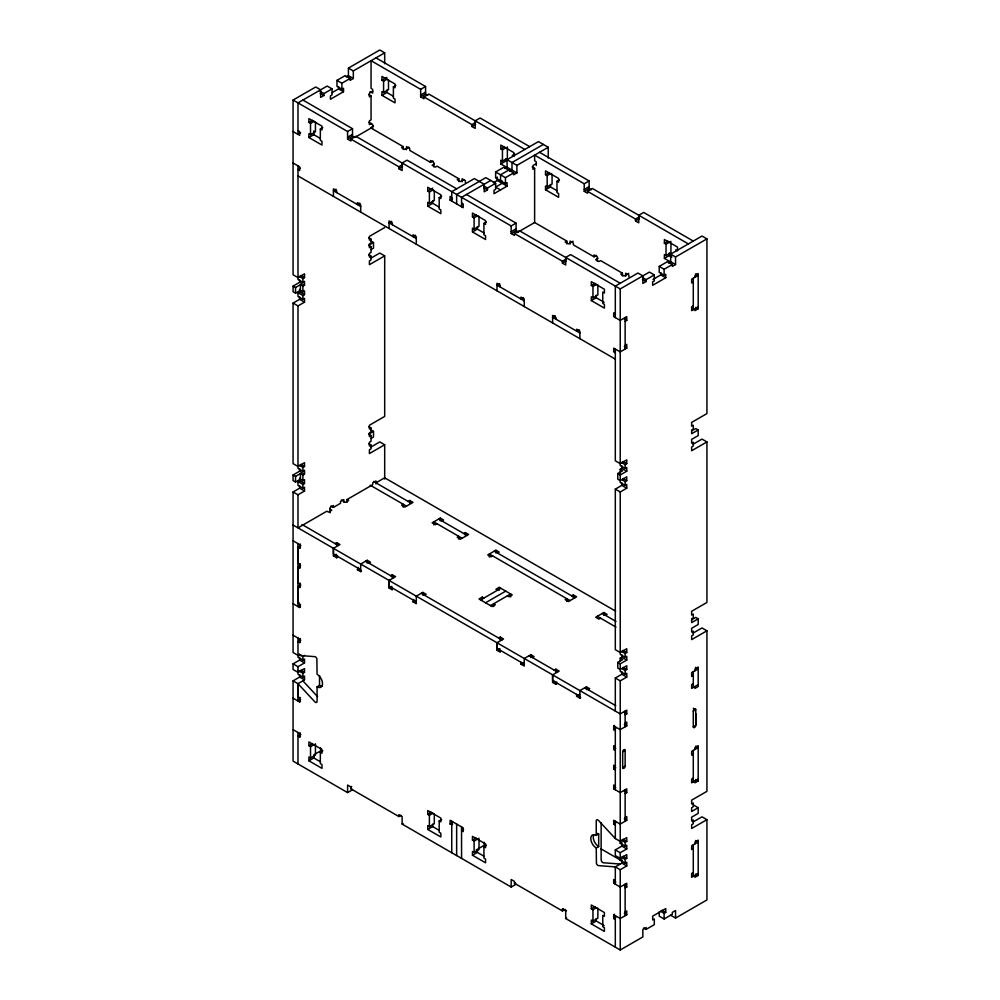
<?xml version="1.0" encoding="UTF-8"?>
<svg xmlns="http://www.w3.org/2000/svg" width="1000" height="1000" viewBox="0 0 1000 1000"><rect width="100%" height="100%" fill="white"/><g stroke="black" fill="none" stroke-linecap="round" stroke-linejoin="round"><path stroke-width="1.5" d="M300.6 699.488L297.987 701L297.987 683.688L304.525 679.912L299.625 677.075L293.075 680.85L293.075 761.125L347.6 792.6L352.512 789.775M297.987 165.85L297.987 279.488L302.9 282.325L304.525 281.375L304.525 285.15L299.625 282.325L293.075 286.1L293.075 291.762L295.538 293.175L300.438 290.35L302.9 291.762L304.525 290.812L304.525 294.6L299.625 291.762L297.987 292.712L297.987 296.488L302.9 299.312L304.525 298.375L304.525 302.15L297.987 305.925L297.987 468.363L302.9 471.2L304.525 470.25L304.525 474.025L299.625 471.2L293.075 474.975L293.075 480.637L295.538 482.062L300.438 479.225L302.9 480.637L304.525 479.7L304.525 483.475L299.625 480.637L297.987 481.587L297.987 485.363L302.9 488.2L304.525 487.25L304.525 491.025L299.625 488.2L293.075 491.975L293.075 652.525L297.987 655.35L314.788 656.65A2.312 1.338 60 0 1 316.875 658.688L317.075 674.237A7.713 4.45 60 0 1 322.525 683.688A7.713 4.45 60 0 1 317.075 686.838L317.075 701.375A2.312 1.338 60 0 1 314.788 701.787L297.987 683.688L293.075 680.85M299.212 276.413L302.9 278.538L304.525 277.6L304.525 273.825L297.987 277.6L293.075 274.762L293.075 100.05L315.712 86.988L320.613 89.825L320.613 97.375L323.888 95.487L323.888 93.6L332.062 88.875L332.062 94.862L330.425 95.8L330.425 99.262L343.512 91.713L343.512 88.25L341.875 89.188L336.975 86.363L336.975 80.375L345.15 75.65L350.062 78.487L350.062 80.375L353.325 78.487L353.325 70.938L384.688 52.838L384.688 63.75M297.987 543.6L297.987 606.562L300.6 605.05M335.062 543.6L336.7 542.65L339.975 544.55L333.425 548.325L333.425 553.987L360.688 569.725M390.675 575.712L392.312 574.763L395.588 576.65L389.038 580.425L389.038 586.1L416.3 601.838M498.638 638.038L500.275 637.087L503.55 638.987L497 642.763L497 648.425L524.263 664.163M554.25 670.15L555.887 669.2L559.163 671.087L552.612 674.862L552.612 680.537L579.875 696.275M565.288 909.312L562.425 910.962L562.425 909.075L565.7 910.962L565.7 918.525L620.225 950L620.225 869.725L626.763 865.95L626.763 862.175L625.138 863.112L620.225 860.288L620.225 852.725L626.763 848.95L626.763 845.175L625.138 846.112L620.225 843.288L620.225 840.763M620.225 869.725L615.312 866.9L598.525 865.6A2.312 1.338 60 0 1 596.438 863.562L596.237 848A7.713 4.45 60 0 1 590.788 838.562A7.713 4.45 60 0 1 596.237 835.413L596.237 820.875A2.312 1.338 60 0 1 598.525 820.462L615.312 838.562L620.225 841.4L620.225 680.85L615.312 678.012L615.312 711.075M670.662 915.212L675.562 918.05L706.925 899.95L706.925 819.675L691.65 828.487L691.65 824.712L693.288 823.763L693.288 819.987L691.65 820.938L691.65 817.163L698.2 813.375L698.2 807.712L691.65 811.488L691.65 807.712L693.288 806.762L693.288 802.987L691.65 803.938L691.65 800.163L706.925 791.338L706.925 630.8L691.65 639.612L691.65 635.837L693.288 634.888L693.288 631.112L691.65 632.05L691.65 628.275L698.2 624.5L698.2 618.837L691.65 622.612L691.65 618.837L693.288 617.888L693.288 614.113L691.65 615.062L691.65 611.275L706.925 602.463L706.925 441.925L691.65 450.737L691.65 446.95L693.288 446.012L693.288 442.238L691.65 443.175L691.65 439.4L698.2 435.625L698.2 429.963L691.65 433.738L691.65 429.963L693.288 429.012L693.288 425.238L691.65 426.175L691.65 422.4L706.925 413.587L706.925 238.875L675.562 256.975L675.562 264.525L672.3 266.425L672.3 264.525L667.387 261.7L659.212 266.425L659.212 272.4L664.112 275.238L665.75 274.288L665.75 277.75L652.663 285.312L652.663 281.85L654.3 280.9L654.3 274.925L649.4 272.087L620.225 288.925L620.225 465.525L625.138 468.363L626.763 467.413L626.763 471.2L620.225 474.975L617.775 473.55L617.775 479.225L620.225 480.637L626.763 476.863L626.763 480.637L625.138 481.587L622.675 480.163M695.738 713.587L695.738 725.387A1.737 1 -60 0 1 694.513 727.513A1.737 1 -60 0 1 693.288 726.812L693.288 711.075A1.737 1 -60 0 1 694.513 708.95A1.737 1 -60 0 1 695.738 709.65L695.738 725.387L693.288 726.812M353.325 78.487L348.425 75.65L348.425 68.1L379.775 50L384.688 52.838M346.238 76.912L348.425 75.65M336.975 80.375L341.875 83.212L350.062 78.487M332.062 92.65L338.612 88.875L343.512 91.713M315.438 121.925L315.438 131.85L310.525 134.675L308.888 133.737L308.888 137.513L321.975 145.062L321.975 141.287L320.337 140.35L320.337 129.012L321.975 129.963L321.975 126.175L308.888 118.625L308.888 122.4L312.575 120.275M388.5 79.75L388.5 89.663L383.587 92.5L381.95 91.55L381.95 95.325L395.037 102.888L395.037 99.113L393.4 98.162L393.4 86.825L395.037 87.775L395.037 84L381.95 76.438L381.95 80.225L386.863 77.387M308.888 122.4L310.525 123.35L314.212 121.225M381.95 80.225L383.587 81.163L387.275 79.037M300.6 132.85L297.987 134.362L297.987 102.888L327.163 86.05L332.062 88.875M372.688 91.237L369.412 93.125L369.412 96.9L371.05 95.962L371.05 119.887L369.412 120.825L369.412 124.612L371.6 123.35M320.337 129.012L322.8 127.6M393.4 86.825L395.863 85.412M308.888 137.513L313.8 134.675L320.337 138.463M381.95 95.325L386.863 92.5L393.4 96.275M347.6 131.525L352.512 128.7L352.512 136.25L347.6 139.088L347.6 131.525L293.075 100.05M420.662 89.35L425.575 86.512L425.575 94.075L420.662 96.9L420.662 89.35L371.05 60.7L371.05 88.4L372.688 89.35L372.688 93.125L370.075 91.613M347.6 137.2L352.512 134.362M420.662 95.013L425.575 92.188M300.438 168.2L297.987 169.625L299.625 170.562L299.625 166.788L293.075 163.012M347.6 139.088L350.875 140.975L350.875 139.088L355.788 136.25L511.175 225.963L516.087 223.137L516.087 230.688L511.175 233.525L511.175 225.963M373.5 126.025L371.05 127.438L372.688 128.387L372.688 124.612L368.762 122.338M420.662 96.9L423.938 98.787L423.938 96.9L428.85 94.075L524.812 149.475M355.062 137.3L371.05 128.075L403.225 146.637L403.225 149.475M403.225 146.637L401.587 147.587L404.85 149.475L408.95 147.113M336.05 189.2L333.425 190.712L360.688 206.45M350.875 139.088L398.862 166.788L402.537 164.662M423.938 96.9L471.925 124.6L475.6 122.475M398.862 166.788L398.862 168.675L402.537 166.55M471.925 124.6L471.925 126.5L475.6 124.375M359.875 203.15L357.425 204.562L357.425 202.675L360.688 204.562L360.688 212.125M406.488 149.662L406.488 146.637L409.762 148.525L409.762 150.425L430.487 162.387L432.938 160.963M434.45 163.863L432.113 165.212L435.387 167.1L437.025 166.163L458.837 178.75L458.837 181.588M434.3 190.55L434.3 200.475L429.387 203.3L427.75 202.362L427.75 206.137L440.838 213.688L440.838 209.913L439.2 208.975L439.2 197.638L440.838 198.588L440.838 194.8L427.75 187.25L427.75 191.025L432.663 188.2M514.725 154.037L512.263 155.45L513.9 156.4L513.9 152.625L500.812 145.062L500.812 148.85L504.5 146.725M427.75 191.025L429.387 191.975L433.075 189.85M500.812 148.85L502.45 149.787L506.138 147.662M458.837 178.75L457.2 179.7L460.475 181.588L463.975 179.562M391.662 221.312L389.038 222.825L416.3 238.562M384.688 227.55L369.412 236.363L369.412 240.138L371.05 239.188L371.05 242.975L369.412 243.912L369.412 247.688L371.05 246.75L371.05 252.413L369.412 253.363L369.412 257.137L371.05 256.188L371.05 259.975L369.412 260.912L369.412 264.688L384.688 255.875L384.688 416.425L369.412 425.238L369.412 429.012L371.05 428.075L371.05 431.85L369.412 432.788L369.412 436.575L371.05 435.625L371.05 441.287L369.412 442.238L369.412 446.012L371.05 445.075L371.05 448.85L369.412 449.787L369.412 453.575L384.688 444.75L384.688 479.05M439.2 197.638L441.662 196.225M507.362 167.738L500.812 163.95L500.812 160.175L502.45 161.125L507.362 158.287L507.362 146.95M504.913 168.525L507.088 167.262L507.088 159.7L538.438 141.6L548.25 147.275L548.25 157.988M427.75 206.137L432.663 203.3L439.2 207.087M500.812 163.95L505.725 161.125L505.725 158.6M293.075 286.1L295.538 287.512L300.438 284.675L302.9 286.1L304.525 285.15M371.05 249.575L373.5 248.162L373.5 242.5L368.6 245.325L371.05 246.75M456.65 203.938L456.65 194.488L485.825 177.65L495.637 183.312L495.637 189.3L494 190.238L494 193.7L507.088 186.15L507.088 182.688L505.45 183.625L495.637 177.963L495.637 171.988L503.812 167.262L513.625 172.925L513.625 174.812L516.9 172.925L516.9 165.375L548.25 147.275M543.35 144.438L512 162.537L512 170.087L509.812 171.35M451.75 197.325L450.112 196.375L450.112 200.15L452.562 198.738M490.725 180.487L461.562 197.325L461.562 206.762M508.725 170.087L500.55 174.812L500.55 180.8M493.35 182.75L497.275 180.487L507.088 186.15M483.775 185.912L487.463 188.038L495.637 183.312M495.637 171.988L505.45 177.65L513.625 172.925M297.987 292.712L302.9 295.538L304.525 294.6M487.463 188.038L487.463 189.925L484.188 191.812L484.188 184.262L474.375 178.588L451.75 191.663L451.75 201.1M299.212 465.3L302.9 467.425L304.525 466.475L304.525 462.7L297.987 466.475L293.075 463.638L293.075 303.1L299.625 299.312L304.525 302.15M370.875 258.188L379.775 253.05L384.688 255.875M536.487 163.5L532.987 165.525L532.987 169.312L534.625 168.363L534.625 222.512L517.35 232.488M415.487 235.25L413.038 236.675L413.038 234.788L416.3 236.675L416.3 244.225M479.012 216.363L479.012 226.287L474.1 229.112L472.463 228.175L472.463 231.95L485.55 239.5L485.55 235.725L483.913 234.788L483.913 223.45L485.55 224.4L485.55 220.613L472.463 213.062L472.463 216.838L476.15 214.713M552.075 174.188L552.075 184.1L547.163 186.938L545.525 185.987L545.525 189.762L558.612 197.325L558.612 193.55L556.975 192.6L556.975 181.262L558.612 182.213L558.612 178.438L545.525 170.875L545.525 174.662L549.212 172.537M472.463 216.838L474.1 217.787L477.788 215.662M545.525 174.662L547.163 175.6L550.85 173.475M483.913 223.45L486.375 222.037M556.975 181.262L559.438 179.85M472.463 231.95L477.375 229.112L483.913 232.9M545.525 189.762L550.438 186.938L556.975 190.712M584.237 183.787L589.15 180.95L589.15 188.512L584.237 191.337L584.237 183.787L534.625 155.137L534.625 160.812L536.263 161.75L536.263 165.525M511.175 231.637L516.087 228.8M584.237 189.45L589.15 186.625M511.175 233.525L514.45 235.413L514.45 233.525L519.35 230.688L620.225 288.925M584.237 191.337L587.513 193.225L587.513 191.337L592.413 188.512L688.375 243.912M566.788 243.912L566.788 241.075L565.15 242.025L568.425 243.912L573.1 241.213M499.613 283.637L497 285.15L524.263 300.887M514.45 233.525L562.425 261.225L566.112 259.1M587.513 191.337L635.487 219.037L639.175 216.912M562.425 261.225L562.425 263.113L566.112 260.988M635.487 219.037L635.487 220.938L639.175 218.812M523.45 297.587L520.988 299L520.988 297.113L524.263 299L524.263 306.562M570.062 244.1L570.062 241.075L573.337 242.963L573.337 244.862L594.05 256.825L596.512 255.4M598.025 258.3L595.688 259.65L598.962 261.537L600.6 260.6L622.413 273.188L622.413 276.025M597.875 284.988L597.875 294.913L592.962 297.738L591.325 296.8L591.325 300.575L604.412 308.125L604.412 304.35L602.775 303.412L602.775 292.075L604.412 293.025L604.412 289.237L591.325 281.688L591.325 285.462L595.013 283.337M675.837 249.887L677.475 250.837L677.475 247.062L664.388 239.5L664.388 243.287L668.075 241.163M591.325 285.462L592.962 286.413L596.65 284.288M664.388 243.287L666.025 244.225L670.938 241.388M622.413 273.188L620.775 274.137L624.038 276.025L628.713 273.325M555.237 315.75L552.612 317.262L579.875 333M670.938 262.175L664.388 258.387L664.388 254.613L666.025 255.562L670.938 252.725L670.938 242.812M675.562 264.525L670.662 261.7L670.662 254.137L702.013 236.038L706.925 238.875M591.325 300.575L596.237 297.738L604.087 302.275M664.388 258.387L669.3 255.562L671.912 257.075M293.075 474.975L295.538 476.388L300.438 473.562L302.9 474.975L304.525 474.025M371.05 438.462L373.5 437.038L373.5 431.375L368.6 434.212L371.05 435.625M668.475 262.962L670.662 261.7M642.45 277.512L646.125 279.637L654.3 274.925M659.212 266.425L664.112 269.25L672.3 264.525M646.125 279.637L646.125 281.525L642.85 283.412L642.85 275.863L637.95 273.025L615.312 286.1L615.312 317.575M653 279.45L660.85 274.925L665.75 277.75M297.987 481.587L302.9 484.412L304.525 483.475M370.875 447.062L379.775 441.925L384.688 444.75M579.062 329.688L576.613 331.112L576.613 329.225L579.875 331.112L579.875 338.663M293.075 491.975L297.987 494.812L304.525 491.025M625.138 321.35L626.763 320.412L626.763 316.625L620.225 320.412L613.688 316.625L613.688 312.85L615.312 313.8M693.288 282L691.65 282.95L691.65 279.175L698.2 275.387L695.575 273.875M330.975 505.988L333.425 507.4L340.513 503.312L340.513 501.413L343.787 499.525L343.787 502.225M347.062 502.362L347.062 499.525L372.688 484.738L372.688 482.85L375.962 480.962L375.962 483.963M375.962 482.85L384.675 477.812L615.588 611.125M625.138 345.275L626.763 344.338L626.763 348.113L620.225 351.887L613.688 348.113L613.688 351.887L615.312 352.825M693.288 305.925L691.65 306.875L691.65 310.65L698.2 306.875M694.925 277.275L694.925 275.387L698.2 273.5L698.2 308.762L694.925 310.65L694.925 308.762M293.075 540.763L299.625 544.55L300.438 544.075M300.438 563.9L297.987 563.438L297.987 547.375L300.85 545.725M297.987 547.375L300.438 547.85M408.125 501.413L409.762 500.475L413.038 502.362L404.85 507.088L401.587 505.2L403.225 504.25L403.225 507.088M300.438 583.425L297.987 582.95L297.987 567.212L300.438 565.788A1.737 1 -60 0 1 300.525 565.225M297.987 567.212L300.438 567.688M333.425 548.325L333.425 555.875L336.287 554.225M337.512 555.4L336.7 557.762L337.512 557.288M300.438 607.038L299.625 607.5L299.625 603.725L297.987 602.788L297.987 586.725L300.85 585.075M297.987 586.725L300.438 587.2M368.875 563.112L370.5 562.175L367.238 560.288L360.688 564.062L360.688 571.613L361.512 571.15M441.938 520.938L443.562 519.987L440.3 518.1L432.113 522.825L435.387 524.712L437.025 523.763M358.237 567.362L357.425 569.725L360.688 571.613M297.987 602.788L298.8 602.312M357.425 569.725L359.462 568.55M463.738 533.525L465.375 532.587L468.65 534.475L460.475 539.188L457.2 537.3L458.837 536.362L458.837 539.188M293.075 635.2L299.625 638.987L300.438 638.513M389.038 580.425L389.038 587.987L391.9 586.337M300.85 640.163L297.987 641.812L300.438 642.288M621.45 462.463L625.138 464.588L626.763 463.638L626.763 459.862L620.225 463.638L615.312 460.8L615.312 349.05M297.987 655.35L299.625 654.412M620.225 473.55L620.225 469.3L621.862 468.363L626.763 471.2M617.775 473.55L622.675 470.725L620.225 469.3M692.062 430.662L695.738 428.537L698.2 429.963M299.212 654.175L302.9 656.3L304.525 655.35M297.987 670.462L302.9 673.3L304.525 672.35L304.525 668.575L297.987 672.35L293.075 669.525L293.075 663.85L299.625 660.075L304.525 662.913L304.525 659.125L302.9 660.075L297.987 657.237L297.987 638.038M424.487 595.225L426.125 594.288L422.85 592.388L416.3 596.175L416.3 603.725L413.038 601.838L413.85 599.475M497.55 553.05L499.188 552.1L495.913 550.212L487.738 554.938L491 556.825L492.638 555.875M293.075 663.85L297.987 666.688L304.525 662.913M413.038 601.838L415.075 600.662M621.45 651.338L625.138 653.462L626.763 652.513L626.763 648.737L620.225 652.513L615.312 649.688L615.312 489.137L621.862 485.363L626.763 488.188L626.763 484.412L625.138 485.363L620.225 482.525L620.225 474.975M693.1 444.225L702.013 439.087L706.925 441.925M615.312 489.137L620.225 491.975L626.763 488.188M297.987 666.688L297.987 674.237L302.9 677.075L304.525 676.125L304.525 679.912M317.075 686.838L319.525 685.413A7.713 4.45 60 0 0 322.475 686.112M297.987 683.688L297.987 697.225L300.438 697.688M293.075 698.162L299.625 701.938L300.438 701.475M483.913 598.062L482.275 597.112L479.012 599L492.088 606.562L495.363 604.675L493.725 603.725L493.725 606.562M507.362 595.85L509 596.8L512.263 594.913L499.188 587.35L495.913 589.25L497.55 590.188M480.65 599.95L500.812 588.3M485.55 602.775L505.725 591.138M490.462 605.612L510.637 593.962L510.637 596.987M293.075 729.65L299.625 733.425L300.438 732.95M300.85 734.6L297.987 736.25L300.438 736.725M315.438 743.812L315.438 755.138L310.525 757.975L308.888 757.038L308.888 760.812L321.975 768.363L321.975 764.587L320.337 763.637L320.337 752.312L321.975 753.25L321.975 749.475L308.888 741.925L308.888 745.7L312.575 743.575M308.888 745.7L310.525 746.65L314.212 744.525M571.7 595.85L573.337 594.913L576.6 596.8L568.425 601.525L565.15 599.637L566.788 598.688L566.788 601.525M313.962 754.737L320.613 750.9L320.613 747.875M320.337 752.312L322.8 750.9M497 642.763L497 650.312L499.862 648.662M308.888 760.812L313.8 757.975L320.337 761.75M532.438 657.55L534.075 656.612L530.8 654.725L524.263 658.5L524.263 666.05L520.988 664.163L520.988 662.275M605.5 615.375L607.137 614.425L603.862 612.537L595.688 617.263L598.962 619.15L600.6 618.2M520.988 664.163L523.85 662.513M347.6 792.6L347.6 785.05L350.875 786.938L351.7 786.462M350.875 786.938L350.875 788.825L351.7 788.35M552.612 674.862L552.612 682.425L554.663 681.237M556.7 681.95L555.887 684.312L556.7 683.838M620.225 661.012L620.225 658.188L621.862 657.237L626.763 660.075L626.763 656.3L625.138 657.237L620.225 654.4L620.225 491.975M622.675 669.05L625.138 670.462L626.763 669.513L626.763 665.738L620.225 669.513L617.775 668.1L617.775 662.438L622.675 659.6L620.225 658.188M692.062 619.538L695.738 617.413L698.2 618.837M617.775 662.438L620.225 663.85L626.763 660.075M588.05 689.663L589.688 688.725L586.425 686.825L579.875 690.612L579.875 698.162L580.7 697.688M576.613 694.388L576.613 696.275L579.675 694.5M615.312 678.012L621.862 674.237L626.763 677.075L626.763 673.3L625.138 674.237L620.225 671.4L620.225 663.85M693.1 633.1L702.013 627.962L706.925 630.8M620.225 680.85L626.763 677.075M350.875 788.825L398.862 816.525L400.9 815.35M398.862 816.525L398.862 814.638L402.125 816.525L402.125 824.087L403.113 823.512M434.3 813.85L434.3 823.763L429.387 826.6L427.75 825.662L427.75 829.438L440.838 836.988L440.838 833.213L439.2 832.262L439.2 820.938L440.838 821.875L440.838 818.1L427.75 810.55L427.75 814.325L431.438 812.2M427.75 814.325L429.387 815.263L433.075 813.15M439.2 820.938L441.662 819.513M625.138 714.85L626.763 713.9L626.763 710.125L620.225 713.9L293.075 525.025M693.288 675.5L691.65 676.438L691.65 672.663L698.2 668.888L695.5 667.337M427.75 829.438L432.663 826.6L439.2 830.375M615.312 730.588L613.688 729.638L613.688 725.863L614.5 725.387M463.6 829.513L461.562 830.688L463.2 831.637L463.2 827.862L450.112 820.3L450.112 824.087L452.975 822.425M613.688 729.638L615.725 728.462M625.138 723.037L626.763 722.087L626.763 725.863L620.225 729.638L613.688 725.863M693.288 683.688L691.65 684.625L691.65 688.4L698.2 684.625M452.562 824.55L450.112 824.087M615.312 746.637L613.688 745.7L613.688 749.475L615.725 748.3M622.675 751.838L625.138 750.425A1.737 1 -60 0 0 623.913 749.712A1.737 1 -60 0 0 622.675 751.838L622.675 767.575A1.737 1 -59.9 0 0 623.913 768.288A1.737 1 -59.9 0 0 625.138 766.162L625.138 750.425M693.288 711.075L695.738 709.65L693.288 708.238M479.012 839.663L479.012 849.575L474.1 852.412L472.463 851.475L472.463 855.25L485.55 862.8L485.55 859.025L483.913 858.075L483.913 846.75L485.55 847.688L485.55 843.913L472.463 836.363L472.463 840.138L476.15 838.012M472.463 840.138L474.1 841.087L479.012 838.25M615.312 766.162L613.688 765.212L613.688 768.988L615.725 767.812M476.2 849.938L484.188 845.337L484.188 842.312M483.913 846.75L486.375 845.337M622.675 767.575L625.138 766.162M472.463 855.25L477.375 852.412L483.913 856.188M615.312 785.987L613.688 785.05L613.688 788.825L615.725 787.65M625.138 793.55L626.763 792.6L626.763 788.825L620.225 792.6L613.688 788.825M693.288 754.2L691.65 755.138L691.65 751.363L698.2 747.588L695.738 746.175M625.138 817.475L626.763 816.525L626.763 820.3L620.225 824.087L613.688 820.3L613.688 824.087L615.725 822.9M693.288 778.125L691.65 779.062L691.65 782.837L698.2 779.062M596.237 835.413L598.688 834L598.688 846.587L596.237 848M516.087 884.212L511.175 887.038L511.175 879.488L514.45 881.375L514.45 883.263L515.262 882.788M694.925 749.475L694.925 747.588L698.2 745.7L698.2 780.95L694.925 782.837L694.925 780.95M620.225 841.4L626.763 837.613L626.763 841.4L625.138 842.337L621.45 840.212M620.225 843.288L621.862 842.337M621.45 857.212L625.138 859.338L626.763 858.4L626.763 854.613L620.225 858.4L615.312 855.562L615.312 849.9L621.862 846.112L626.763 848.95M620.225 860.288L621.862 859.338M621.862 860.6L621.862 863.112L615.312 866.9L615.312 884.212M693.1 821.988L702.013 816.838L706.925 819.675M562.425 909.075L563.25 908.6M565.7 910.962L566.525 910.487M615.312 880.425L613.688 879.488L613.688 883.263L615.725 882.087M565.7 918.525L566.688 917.95M625.138 887.987L626.763 887.038L626.763 883.263L620.225 887.038L613.688 883.263M693.288 848.637L691.65 849.575L691.65 845.8L698.2 842.025L695.575 840.512M597.875 908.288L597.875 918.2L592.962 921.038L591.325 920.1L591.325 923.875L604.412 931.425L604.412 927.65L602.775 926.7L602.775 915.375L604.412 916.312L604.412 912.537L591.325 904.987L591.325 908.763L595.013 906.637M591.325 908.763L592.962 909.712L596.65 907.588M591.325 923.875L596.237 921.038L604.087 925.575M615.312 919.463L613.688 918.525L613.688 914.737L614.5 914.275M613.688 918.525L615.725 917.337M625.138 911.912L626.763 910.962L626.763 914.737L620.225 918.525L613.688 914.737M693.288 872.562L691.65 873.5L691.65 877.288L698.2 873.5M694.925 843.913L694.925 842.025L698.2 840.138L698.2 875.4L694.925 877.288L694.925 875.4M660.438 911.2L664.112 913.325L665.75 912.387L665.75 908.6L652.663 916.162L652.663 919.938L654.3 918.988L654.3 924.663L646.125 929.375L643.675 927.962M659.212 911.912L659.212 916.162L664.112 918.988L672.3 914.275L672.3 912.387L675.562 910.487L675.562 918.05M620.225 950L642.85 936.938L642.85 929.375L646.125 927.487L646.125 929.375M620.225 864.062L603.425 862.763A2.312 1.338 60 0 1 601.138 859.712L601.138 822.675M375.962 57.875L425.575 86.512M529.712 146.637L480.1 118L475.188 120.825L475.188 128.387L471.925 126.5M539.525 152.312L589.15 180.95M693.288 241.075L643.675 212.438L638.763 215.263L638.763 222.825L635.487 220.938M425.575 94.075L427.75 95.325M589.15 188.512L591.325 189.762M532.175 166.95L534.625 168.363M348.425 68.1L353.325 70.938M507.088 159.7L516.9 165.375M670.662 254.137L675.562 256.975M507.088 167.262L516.9 172.925M368.6 94.537L371.05 95.962M500.55 189.925L495.637 187.087L502.175 183.312L502.175 181M695.738 307.337L698.2 308.762M320.213 91.475L323.888 93.6M320.213 93.362L323.888 95.487M483.775 187.8L487.463 189.925M642.45 279.4L646.125 281.525M534.438 222.4L566.788 241.075M302.9 100.05L352.512 128.7M456.65 188.825L407.038 160.175L402.125 163.012L402.125 170.562L398.862 168.675M466.463 194.488L516.087 223.137M620.225 283.263L570.612 254.613L565.7 257.45L565.7 265L562.425 263.113M352.512 136.25L354.688 137.513M516.087 230.688L518.263 231.95M461.562 202.987L463.2 203.938L463.2 207.712L450.112 200.15M297.987 130.588L299.625 131.537L299.625 135.312L293.075 131.537M624.312 318.988L626.763 320.412M624.312 346.688L626.763 348.113M297.987 175.912L615.312 359.125M368.6 237.775L371.05 239.188M371.05 241.088L373.5 242.5M368.6 254.775L371.05 256.188M300.85 275.475L304.525 277.6M623.088 461.512L626.763 463.638M623.088 478.512L626.763 480.637M293.075 303.1L297.987 305.925M368.6 426.65L371.05 428.075M371.05 429.963L373.5 431.375M368.6 443.65L371.05 445.075M373.575 481.463L411.4 503.312M438.663 519.05L467.013 535.413M494.275 551.15L574.975 597.75M602.238 613.488L615.962 621.413M370.175 485.175L406.488 506.138M462.1 538.25L433.75 521.875L433.75 524.9M570.062 600.575L489.363 553.987L489.363 557.013M597.325 616.312L615.988 627.1M300.85 464.35L304.525 466.475M623.088 650.387L626.763 652.513M347.062 499.525L348.7 500.475L345.425 502.362L341.337 500M623.088 667.387L626.763 669.513M329.75 509.05L331.788 510.238L328.525 512.125L326.887 511.175L297.987 527.863L297.987 494.812M302.025 524.525L338.338 545.487M365.6 561.225L393.95 577.6M421.213 593.337L501.912 639.925M529.175 655.662L557.525 672.038M584.788 687.775L615.712 705.638M624.312 712.487L626.763 713.9M333.425 555.875L336.7 557.762M389.038 587.987L392.312 589.875L392.312 587.987M497 650.312L500.275 652.2L500.275 650.312M552.612 682.425L555.887 684.312M576.613 696.275L579.875 698.162M624.312 724.45L626.763 725.863M695.738 779.538L698.2 780.95M613.688 749.475L615.312 750.425M693.288 804.875L698.2 807.712M613.688 768.988L615.312 769.938M624.312 791.188L626.763 792.6M293.075 603.725L299.625 607.5M624.312 818.888L626.763 820.3M613.688 824.087L615.312 825.025M695.738 873.975L698.2 875.4M623.088 839.275L626.763 841.4M615.312 849.9L620.225 852.725M300.85 670.225L304.525 672.35M623.088 856.275L626.763 858.4M600.837 848.775L622.163 861.087M621.862 863.112L626.763 865.95M624.312 885.625L626.763 887.038M662.075 910.263L665.75 912.387M624.312 913.325L626.763 914.737M514.45 883.263L562.425 910.962M402.125 824.087L511.175 887.038M302.9 680.85L317.587 696.688M694.925 670.775L694.925 668.888L698.2 667L698.2 686.513L694.925 688.4L694.925 686.513M693.288 278.225L693.288 309.7M693.288 671.725L693.288 687.463M693.288 750.425L693.288 781.9M693.288 844.862L693.288 876.338M669.3 253.038L669.3 255.562M666.025 244.225L666.025 255.562M664.112 269.25L664.112 275.238M664.112 913.325L664.112 918.988M660.85 272.613L660.85 274.925M628.95 276.962L628.95 275.075L625.675 273.188L625.675 276.212M625.138 317.575L625.138 349.05M625.138 464.588L625.138 468.363M625.138 481.587L625.138 485.363M625.138 653.462L625.138 657.237M625.138 670.462L625.138 674.237M625.138 711.075L625.138 726.812M625.138 789.762L625.138 821.25M625.138 842.337L625.138 846.112M625.138 859.338L625.138 863.112M625.138 884.212L625.138 915.688M621.862 465.838L621.862 468.363M621.862 482.837L621.862 485.363M621.862 654.725L621.862 657.237M621.862 671.725L621.862 674.237M621.862 843.6L621.862 846.112M615.312 726.812L615.312 789.762M615.312 821.25L615.312 838.562M615.312 915.688L615.312 947.163M603.862 612.537L603.862 615.375M597.325 261.35L597.325 256.825L594.05 254.925L594.05 256.825M596.237 295.225L596.237 297.738M596.237 918.525L596.237 921.038M592.962 286.413L592.962 297.738M592.962 909.712L592.962 921.038M586.425 686.825L586.425 689.663M573.337 594.913L573.337 597.75M555.887 319.15L555.887 317.262L552.612 315.375L552.612 322.925M555.887 669.2L555.887 672.038M550.438 184.412L550.438 186.938M547.163 175.6L547.163 186.938M530.8 654.725L530.8 657.55M505.45 177.65L505.45 183.625M502.45 149.787L502.45 161.125M500.275 287.038L500.275 285.15L497 283.263L497 290.812M500.275 637.087L500.275 639.925M499.188 587.35L499.188 590.188M497.275 177.025L497.275 180.487M495.913 550.212L495.913 553.05M482.275 597.112L482.275 599.95M477.375 226.6L477.375 229.112M477.375 849.9L477.375 852.412M474.1 217.787L474.1 229.112M474.1 841.087L474.1 852.412M465.375 182.525L465.375 180.637L462.1 178.75L462.1 181.775M465.375 532.587L465.375 535.413M461.562 826.912L461.562 858.4M456.65 824.087L456.65 855.562M451.75 821.25L451.75 852.725M440.3 518.1L440.3 520.938M433.75 166.912L433.75 162.387L430.487 160.487L430.487 162.387M432.663 200.787L432.663 203.3M432.663 824.087L432.663 826.6M429.387 191.975L429.387 203.3M429.387 815.263L429.387 826.6M422.85 592.388L422.85 595.225M409.762 500.475L409.762 503.312M392.312 224.713L392.312 222.825L389.038 220.938L389.038 228.487M392.312 574.763L392.312 577.6M386.863 89.975L386.863 92.5M383.587 81.163L383.587 92.5M367.238 560.288L367.238 563.112M341.875 83.212L341.875 89.188M338.612 86.562L338.612 88.875M336.7 192.6L336.7 190.712L333.425 188.825L333.425 196.375M336.7 542.65L336.7 545.487M333.425 507.4L333.425 505.513L330.163 507.4L330.163 512.8M319.525 675.625L319.525 685.413M313.8 130.9L313.8 134.675M313.8 755.462L313.8 757.975M310.525 123.35L310.525 134.675M310.525 746.65L310.525 757.975M302.9 278.538L302.9 282.325M302.9 286.1L302.9 291.762M302.9 295.538L302.9 299.312M302.9 467.425L302.9 471.2M302.9 474.975L302.9 480.637M302.9 484.412L302.9 488.2M302.9 656.3L302.9 660.075M302.9 673.3L302.9 677.075M300.438 284.675L300.438 290.35M300.438 473.562L300.438 479.225M299.625 279.8L299.625 282.325M299.625 289.25L299.625 291.762M299.625 296.8L299.625 299.312M299.625 468.675L299.625 471.2M299.625 478.125L299.625 480.637M299.625 485.675L299.625 488.2M299.625 544.55L299.625 548.325M299.625 564.375L299.625 568.15M299.625 583.9L299.625 587.675M299.625 638.987L299.625 642.763M299.625 657.562L299.625 660.075M299.625 674.55L299.625 677.075M299.625 698.162L299.625 701.938M299.625 733.425L299.625 737.2M297.987 732.475L297.987 763.962M295.538 287.512L295.538 293.175M295.538 476.388L295.538 482.062M598.688 846.587A7.713 4.45 60 0 1 593.725 834.812M597.15 833.363A7.713 4.45 60 0 1 598.688 834"/></g></svg>
